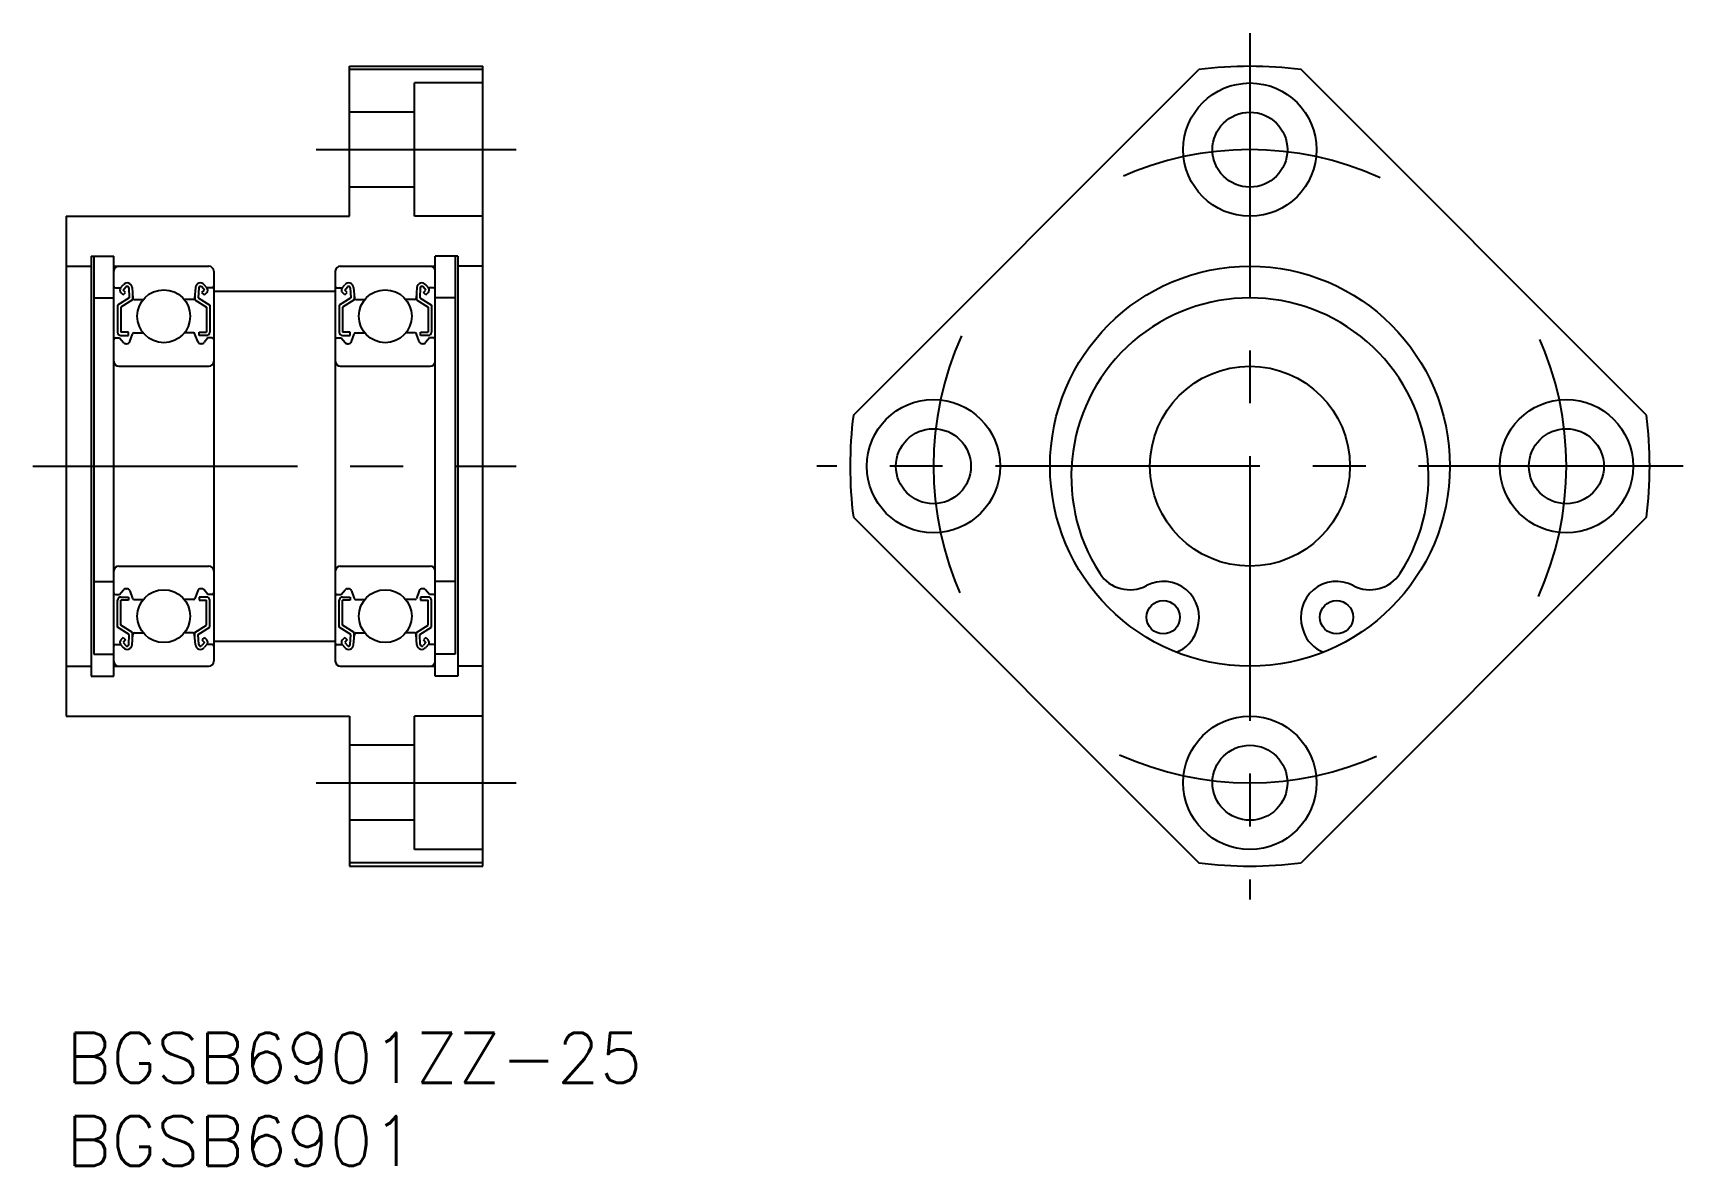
# Model space of a CAD drawing. Extents: x -2 to 97.1, y -8 to 60.
import ezdxf

# ---------------------------------------------------------------- set-up
doc = ezdxf.new("R2010")
doc.units = 0
doc.header["$LTSCALE"] = 0.5
doc.linetypes.add('CENTER', pattern=[50.8, 31.75, -6.35, 6.35, -6.35])
for name, color, linetype in [('MSM_CENTER', 1, 'CENTER'), ('MSM_CONTINUOUS', 7, 'CONTINUOUS'), ('MSM_PART_NUMBER', 7, 'CONTINUOUS')]:
    doc.layers.add(name, color=color, linetype=linetype)
doc.styles.get("Standard").update_dxf_attribs({"font": 'txt.shx', "height": 3, "bigfont": 'bigfont.shx'})

# ---------------------------------------------------------------- blocks, each defined once
blk = doc.blocks.new('*U6')
at = {"layer": 'MSM_PART_NUMBER'}
blk.add_text('BGSB6901ZZ-25', height=3, dxfattribs=at).set_placement((0, -3))
blk = doc.blocks.new('*U7')
at = {"layer": 'MSM_PART_NUMBER'}
blk.add_text('BGSB6901', height=3, dxfattribs=at).set_placement((0, -8))

msp = doc.modelspace()

# ---------------------------------------------------------------- linework, layer by layer
at = {"layer": 'MSM_CENTER'}
for p, q in [((71.057, 60), (71.057, 8)), ((15, 53), (27, 53)), ((-2, 34), (27, 34)), ((97.057, 34), (45.057, 34)), ((15, 15), (27, 15))]:
    msp.add_line(p, q, dxfattribs=at)
for start, end in [(65.69361, 114.30639), (155.69361, 204.30639), (335.69361, 24.30639), (245.69361, 294.30639)]:
    msp.add_arc((71.057, 34), 19, start, end, dxfattribs=at)
at = {"layer": 'MSM_CONTINUOUS'}
for p, q in [((17, 58), (25, 58)), ((17, 49), (17, 58)), ((25, 57.803), (17, 57.803)), ((25, 10), (25, 58)), ((47.254, 37.067), (67.99, 57.803)), ((94.86, 37.067), (74.124, 57.803)), ((25, 57), (20.9, 57)), ((20.9, 49), (20.9, 57)), ((20.9, 55.25), (17, 55.25)), ((20.9, 50.75), (17, 50.75)), ((0, 49), (0, 19)), ((0, 49), (17, 49)), ((25, 49), (20.9, 49)), ((1.5, 46.6, -0.5), (1.5, 21.4, -0.5)), ((1.5, 46.6), (2.85, 46.6)), ((1.65, 46.6, -0.5), (1.65, 22.715, -0.5)), ((2.85, 21.4), (2.85, 46.6)), ((22.15, 21.4), (22.15, 46.6)), ((23.5, 46.6), (22.15, 46.6)), ((23.35, 46.6, -0.5), (23.35, 22.715, -0.5)), ((23.5, 46.6, -0.5), (23.5, 21.4, -0.5)), ((0, 46, -0.5), (1.5, 46, -0.5)), ((2.85, 46), (8.55, 46)), ((8.85, 45.7), (8.85, 22.3)), ((16.15, 45.7), (16.15, 22.3)), ((16.45, 46), (22.15, 46)), ((25, 46, -0.5), (23.5, 46, -0.5)), ((2.95, 44.7), (3.26, 44.7)), ((3.26, 44.7), (3.42, 44.89)), ((3.413, 44.571), (3.573, 44.761)), ((3.749, 44.702), (3.782, 44.098)), ((3.948, 44.723), (4.003, 44.091)), ((7.752, 44.723), (7.697, 44.091)), ((7.951, 44.702), (7.918, 44.098)), ((8.287, 44.571), (8.127, 44.761)), ((8.44, 44.7), (8.28, 44.89)), ((8.75, 44.7), (8.44, 44.7)), ((16.25, 44.7), (16.56, 44.7)), ((16.56, 44.7), (16.72, 44.89)), ((16.713, 44.571), (16.873, 44.761)), ((17.049, 44.702), (17.082, 44.098)), ((17.248, 44.723), (17.303, 44.091)), ((21.052, 44.723), (20.997, 44.091)), ((21.251, 44.702), (21.218, 44.098)), ((21.587, 44.571), (21.427, 44.761)), ((21.74, 44.7), (21.58, 44.89)), ((22.05, 44.7), (21.74, 44.7)), ((1.65, 44.1), (2.85, 44.1)), ((3.782, 44.098), (3.082, 43.661)), ((3.082, 43.661), (3.082, 42.05)), ((3.413, 44.289), (3.272, 44.43)), ((3.982, 43.987), (3.282, 43.55)), ((3.555, 44.43), (3.413, 44.571)), ((3.413, 44.289), (3.555, 44.43)), ((3.982, 44.334), (3.982, 43.987)), ((4.103, 44), (4.617, 44)), ((7.597, 44), (7.083, 44)), ((7.718, 44.334), (7.718, 43.987)), ((7.718, 43.987), (8.418, 43.55)), ((7.918, 44.098), (8.618, 43.661)), ((8.145, 44.43), (8.287, 44.571)), ((8.287, 44.289), (8.145, 44.43)), ((8.287, 44.289), (8.428, 44.43)), ((8.618, 43.661), (8.618, 42.05)), ((8.85, 44.5), (16.15, 44.5)), ((17.082, 44.098), (16.382, 43.661)), ((16.382, 43.661), (16.382, 42.05)), ((16.713, 44.289), (16.572, 44.43)), ((17.282, 43.987), (16.582, 43.55)), ((16.855, 44.43), (16.713, 44.571)), ((16.713, 44.289), (16.855, 44.43)), ((17.282, 44.334), (17.282, 43.987)), ((17.403, 44), (17.917, 44)), ((20.897, 44), (20.383, 44)), ((21.018, 44.334), (21.018, 43.987)), ((21.018, 43.987), (21.718, 43.55)), ((21.218, 44.098), (21.918, 43.661)), ((21.445, 44.43), (21.587, 44.571)), ((21.587, 44.289), (21.445, 44.43)), ((21.587, 44.289), (21.728, 44.43)), ((21.918, 43.661), (21.918, 42.05)), ((23.35, 44.1), (22.15, 44.1)), ((3.282, 43.55), (3.282, 42.05)), ((8.418, 43.55), (8.418, 42.05)), ((16.582, 43.55), (16.582, 42.05)), ((21.718, 43.55), (21.718, 42.05)), ((2.95, 41.7), (3.2, 41.7)), ((3.2, 41.7), (3.434, 41.421)), ((3.732, 42.05), (3.282, 42.05)), ((3.282, 41.85), (3.732, 41.85)), ((3.732, 41.85), (3.732, 42.05)), ((3.811, 41.482), (3.975, 41.934)), ((4.069, 42), (4.617, 42)), ((7.631, 42), (7.083, 42)), ((7.889, 41.482), (7.725, 41.934)), ((7.968, 42.05), (8.418, 42.05)), ((7.968, 41.85), (7.968, 42.05)), ((8.418, 41.85), (7.968, 41.85)), ((8.5, 41.7), (8.266, 41.421)), ((8.75, 41.7), (8.5, 41.7)), ((16.25, 41.7), (16.5, 41.7)), ((16.5, 41.7), (16.734, 41.421)), ((17.032, 42.05), (16.582, 42.05)), ((16.582, 41.85), (17.032, 41.85)), ((17.032, 41.85), (17.032, 42.05)), ((17.111, 41.482), (17.275, 41.934)), ((17.369, 42), (17.917, 42)), ((20.931, 42), (20.383, 42)), ((21.189, 41.482), (21.025, 41.934)), ((21.268, 42.05), (21.718, 42.05)), ((21.268, 41.85), (21.268, 42.05)), ((21.718, 41.85), (21.268, 41.85)), ((21.8, 41.7), (21.566, 41.421)), ((22.05, 41.7), (21.8, 41.7)), ((3.587, 41.35), (3.623, 41.35)), ((8.113, 41.35), (8.077, 41.35)), ((16.887, 41.35), (16.923, 41.35)), ((21.413, 41.35), (21.377, 41.35)), ((3.15, 40), (8.55, 40)), ((16.45, 40), (21.85, 40)), ((47.254, 30.933), (67.99, 10.197)), ((94.86, 30.933), (74.124, 10.197)), ((3.15, 28), (8.55, 28)), ((16.45, 28), (21.85, 28)), ((1.65, 27.086), (2.85, 27.086)), ((23.35, 27.086), (22.15, 27.086)), ((2.95, 26.3), (3.2, 26.3)), ((3.082, 24.339), (3.082, 25.95)), ((3.2, 26.3), (3.434, 26.579)), ((3.282, 26.15), (3.732, 26.15)), ((3.282, 24.45), (3.282, 25.95)), ((3.732, 25.95), (3.282, 25.95)), ((3.587, 26.65), (3.623, 26.65)), ((3.732, 26.15), (3.732, 25.95)), ((3.811, 26.518), (3.975, 26.066)), ((4.069, 26), (4.617, 26)), ((7.631, 26), (7.083, 26)), ((7.889, 26.518), (7.725, 26.066)), ((8.418, 26.15), (7.968, 26.15)), ((7.968, 26.15), (7.968, 25.95)), ((7.968, 25.95), (8.418, 25.95)), ((8.113, 26.65), (8.077, 26.65)), ((8.5, 26.3), (8.266, 26.579)), ((8.418, 24.45), (8.418, 25.95)), ((8.75, 26.3), (8.5, 26.3)), ((8.618, 24.339), (8.618, 25.95)), ((16.25, 26.3), (16.5, 26.3)), ((16.382, 24.339), (16.382, 25.95)), ((16.5, 26.3), (16.734, 26.579)), ((16.582, 26.15), (17.032, 26.15)), ((16.582, 24.45), (16.582, 25.95)), ((17.032, 25.95), (16.582, 25.95)), ((16.887, 26.65), (16.923, 26.65)), ((17.032, 26.15), (17.032, 25.95)), ((17.111, 26.518), (17.275, 26.066)), ((17.369, 26), (17.917, 26)), ((20.931, 26), (20.383, 26)), ((21.189, 26.518), (21.025, 26.066)), ((21.718, 26.15), (21.268, 26.15)), ((21.268, 26.15), (21.268, 25.95)), ((21.268, 25.95), (21.718, 25.95)), ((21.413, 26.65), (21.377, 26.65)), ((21.8, 26.3), (21.566, 26.579)), ((21.718, 24.45), (21.718, 25.95)), ((22.05, 26.3), (21.8, 26.3)), ((21.918, 24.339), (21.918, 25.95)), ((3.782, 23.902), (3.082, 24.339)), ((3.982, 24.013), (3.282, 24.45)), ((3.749, 23.298), (3.782, 23.902)), ((3.948, 23.277), (4.003, 23.909)), ((3.982, 23.666), (3.982, 24.013)), ((4.103, 24), (4.617, 24)), ((7.597, 24), (7.083, 24)), ((7.752, 23.277), (7.697, 23.909)), ((7.718, 24.013), (8.418, 24.45)), ((7.718, 23.666), (7.718, 24.013)), ((7.918, 23.902), (8.618, 24.339)), ((7.951, 23.298), (7.918, 23.902)), ((17.082, 23.902), (16.382, 24.339)), ((17.282, 24.013), (16.582, 24.45)), ((17.049, 23.298), (17.082, 23.902)), ((17.248, 23.277), (17.303, 23.909)), ((17.282, 23.666), (17.282, 24.013)), ((17.403, 24), (17.917, 24)), ((20.897, 24), (20.383, 24)), ((21.052, 23.277), (20.997, 23.909)), ((21.018, 24.013), (21.718, 24.45)), ((21.018, 23.666), (21.018, 24.013)), ((21.218, 23.902), (21.918, 24.339)), ((21.251, 23.298), (21.218, 23.902)), ((67.845, 24.098), (67.902, 24.272)), ((74.212, 24.272), (74.268, 24.098)), ((2.95, 23.3), (3.26, 23.3)), ((3.26, 23.3), (3.42, 23.11)), ((3.413, 23.711), (3.272, 23.57)), ((3.413, 23.711), (3.555, 23.57)), ((3.555, 23.57), (3.413, 23.429)), ((3.413, 23.429), (3.573, 23.239)), ((8.287, 23.429), (8.127, 23.239)), ((8.287, 23.711), (8.145, 23.57)), ((8.145, 23.57), (8.287, 23.429)), ((8.44, 23.3), (8.28, 23.11)), ((8.287, 23.711), (8.428, 23.57)), ((8.75, 23.3), (8.44, 23.3)), ((8.85, 23.5), (16.15, 23.5)), ((16.25, 23.3), (16.56, 23.3)), ((16.56, 23.3), (16.72, 23.11)), ((16.713, 23.711), (16.572, 23.57)), ((16.713, 23.711), (16.855, 23.57)), ((16.855, 23.57), (16.713, 23.429)), ((16.713, 23.429), (16.873, 23.239)), ((21.587, 23.429), (21.427, 23.239)), ((21.587, 23.711), (21.445, 23.57)), ((21.445, 23.57), (21.587, 23.429)), ((21.74, 23.3), (21.58, 23.11)), ((21.587, 23.711), (21.728, 23.57)), ((22.05, 23.3), (21.74, 23.3)), ((0, 22, -0.5), (1.5, 22, -0.5)), ((1.65, 22.715), (2.85, 22.715)), ((2.85, 22), (8.55, 22)), ((16.45, 22), (22.15, 22)), ((23.35, 22.715), (22.15, 22.715)), ((25, 22, -0.5), (23.5, 22, -0.5)), ((1.5, 21.4), (2.85, 21.4)), ((23.5, 21.4), (22.15, 21.4)), ((0, 19), (17, 19)), ((17, 19), (17, 10)), ((25, 19), (20.9, 19)), ((20.9, 11), (20.9, 19)), ((20.9, 17.25), (17, 17.25)), ((20.9, 12.75), (17, 12.75)), ((25, 11), (20.9, 11)), ((25, 10.197), (17, 10.197)), ((17, 10), (25, 10))]:
    msp.add_line(p, q, dxfattribs=at)
for centre, radius in [((71.057, 53), 4), ((71.057, 53), 2.25), ((71.057, 34), 12), ((5.85, 43), 1.587), ((19.15, 43), 1.587), ((71.057, 34), 6), ((52.057, 34), 4), ((90.057, 34), 4), ((52.057, 34), 2.25), ((90.057, 34), 2.25), ((5.85, 25), 1.587), ((19.15, 25), 1.587), ((65.857, 24.936), 1), ((76.257, 24.936), 1), ((71.057, 15), 4), ((71.057, 15), 2.25)]:
    msp.add_circle(centre, radius, dxfattribs=at)
for centre, radius, start, end in [((71.057, 34), 24, 82.65846, 97.34154), ((3.15, 45.7), 0.3, 90, 180), ((8.55, 45.7), 0.3, 0, 90), ((16.45, 45.7), 0.3, 90, 180), ((21.85, 45.7), 0.3, 0, 90), ((2.95, 44.8), 0.1, 180, 270), ((3.413, 44.572), 0.2, 139.9921, 224.99797), ((3.65, 44.697), 0.3, 4.93496, 139.9921), ((3.65, 44.697), 0.1, 3.08644, 139.96282), ((8.05, 44.697), 0.3, 40.0079, 175.06504), ((8.05, 44.697), 0.1, 40.03718, 176.91356), ((8.287, 44.572), 0.2, 315.00203, 40.0079), ((8.75, 44.8), 0.1, 270, 0), ((16.25, 44.8), 0.1, 180, 270), ((16.713, 44.572), 0.2, 139.9921, 224.99797), ((16.95, 44.697), 0.3, 4.93496, 139.9921), ((16.95, 44.697), 0.1, 3.08644, 139.96282), ((21.35, 44.697), 0.3, 40.0079, 175.06504), ((21.35, 44.697), 0.1, 40.03718, 176.91356), ((21.587, 44.572), 0.2, 315.00203, 40.0079), ((22.05, 44.8), 0.1, 270, 0), ((4.103, 44.1), 0.1, 184.93496, 269.99889), ((7.597, 44.1), 0.1, 270.00111, 355.06504), ((17.403, 44.1), 0.1, 184.93496, 269.99889), ((20.897, 44.1), 0.1, 270.00111, 355.06504), ((71.057, 33.375), 10.725, 327.24878, 212.75122), ((2.95, 41.6), 0.1, 90, 180), ((3.282, 42.05), 0.2, 180, 270), ((4.069, 41.9), 0.1, 89.99895, 160.05843), ((7.631, 41.9), 0.1, 19.94157, 90.00105), ((8.418, 42.05), 0.2, 270, 0), ((8.75, 41.6), 0.1, 0, 90), ((16.25, 41.6), 0.1, 90, 180), ((16.582, 42.05), 0.2, 180, 270), ((17.369, 41.9), 0.1, 89.99895, 160.05843), ((20.931, 41.9), 0.1, 19.94157, 90.00105), ((21.718, 42.05), 0.2, 270, 0), ((22.05, 41.6), 0.1, 0, 90), ((3.587, 41.55), 0.2, 219.98626, 270), ((3.623, 41.55), 0.2, 270, 340.05843), ((8.077, 41.55), 0.2, 199.94157, 270), ((8.113, 41.55), 0.2, 270, 320.01374), ((16.887, 41.55), 0.2, 219.98626, 270), ((16.923, 41.55), 0.2, 270, 340.05843), ((21.377, 41.55), 0.2, 199.94157, 270), ((21.413, 41.55), 0.2, 270, 320.01374), ((3.15, 40.3), 0.3, 180, 270), ((8.55, 40.3), 0.3, 270, 0), ((16.45, 40.3), 0.3, 180, 270), ((21.85, 40.3), 0.3, 270, 0), ((71.057, 34), 24, 172.65846, 187.34154), ((71.057, 34), 24, 352.65846, 7.34154), ((3.15, 27.7), 0.3, 90, 180), ((8.55, 27.7), 0.3, 0, 90), ((16.45, 27.7), 0.3, 90, 180), ((21.85, 27.7), 0.3, 0, 90), ((63.845, 28.736), 2.15, 212.75122, 297.89567), ((65.857, 24.936), 2.15, 342.03107, 117.89567), ((76.257, 24.936), 2.15, 62.10433, 197.96893), ((78.269, 28.736), 2.15, 242.10433, 327.24878), ((2.95, 26.4), 0.1, 180, 270), ((3.282, 25.95), 0.2, 90, 180), ((3.587, 26.45), 0.2, 90, 140.01374), ((3.623, 26.45), 0.2, 19.94157, 90), ((4.069, 26.1), 0.1, 199.94157, 270.00105), ((7.631, 26.1), 0.1, 269.99895, 340.05843), ((8.077, 26.45), 0.2, 90, 160.05843), ((8.113, 26.45), 0.2, 39.98626, 90), ((8.418, 25.95), 0.2, 0, 90), ((8.75, 26.4), 0.1, 270, 0), ((16.25, 26.4), 0.1, 180, 270), ((16.582, 25.95), 0.2, 90, 180), ((16.887, 26.45), 0.2, 90, 140.01374), ((16.923, 26.45), 0.2, 19.94157, 90), ((17.369, 26.1), 0.1, 199.94157, 270.00105), ((20.931, 26.1), 0.1, 269.99895, 340.05843), ((21.377, 26.45), 0.2, 90, 160.05843), ((21.413, 26.45), 0.2, 39.98626, 90), ((21.718, 25.95), 0.2, 0, 90), ((22.05, 26.4), 0.1, 270, 0), ((4.103, 23.9), 0.1, 90.00111, 175.06504), ((7.597, 23.9), 0.1, 4.93496, 89.99889), ((17.403, 23.9), 0.1, 90.00111, 175.06504), ((20.897, 23.9), 0.1, 4.93496, 89.99889), ((65.943, 24.715), 2, 290.47134, 342.03107), ((76.171, 24.715), 2, 197.96893, 249.52866), ((2.95, 23.2), 0.1, 90, 180), ((3.413, 23.428), 0.2, 135.00203, 220.0079), ((3.65, 23.303), 0.3, 220.0079, 355.06504), ((3.65, 23.303), 0.1, 220.03718, 356.91356), ((8.05, 23.303), 0.3, 184.93496, 319.9921), ((8.05, 23.303), 0.1, 183.08644, 319.96282), ((8.287, 23.428), 0.2, 319.9921, 44.99797), ((8.75, 23.2), 0.1, 0, 90), ((16.25, 23.2), 0.1, 90, 180), ((16.713, 23.428), 0.2, 135.00203, 220.0079), ((16.95, 23.303), 0.3, 220.0079, 355.06504), ((16.95, 23.303), 0.1, 220.03718, 356.91356), ((21.35, 23.303), 0.3, 184.93496, 319.9921), ((21.35, 23.303), 0.1, 183.08644, 319.96282), ((21.587, 23.428), 0.2, 319.9921, 44.99797), ((22.05, 23.2), 0.1, 0, 90), ((3.15, 22.3), 0.3, 180, 270), ((8.55, 22.3), 0.3, 270, 0), ((16.45, 22.3), 0.3, 180, 270), ((21.85, 22.3), 0.3, 270, 0), ((71.057, 34), 24, 262.65846, 277.34154)]:
    msp.add_arc(centre, radius, start, end, dxfattribs=at)

# ---------------------------------------------------------------- block references
for name in ['*U6', '*U7']:
    msp.add_blockref(name, (0, 0), dxfattribs=at)

doc.saveas('drawing.dxf')
